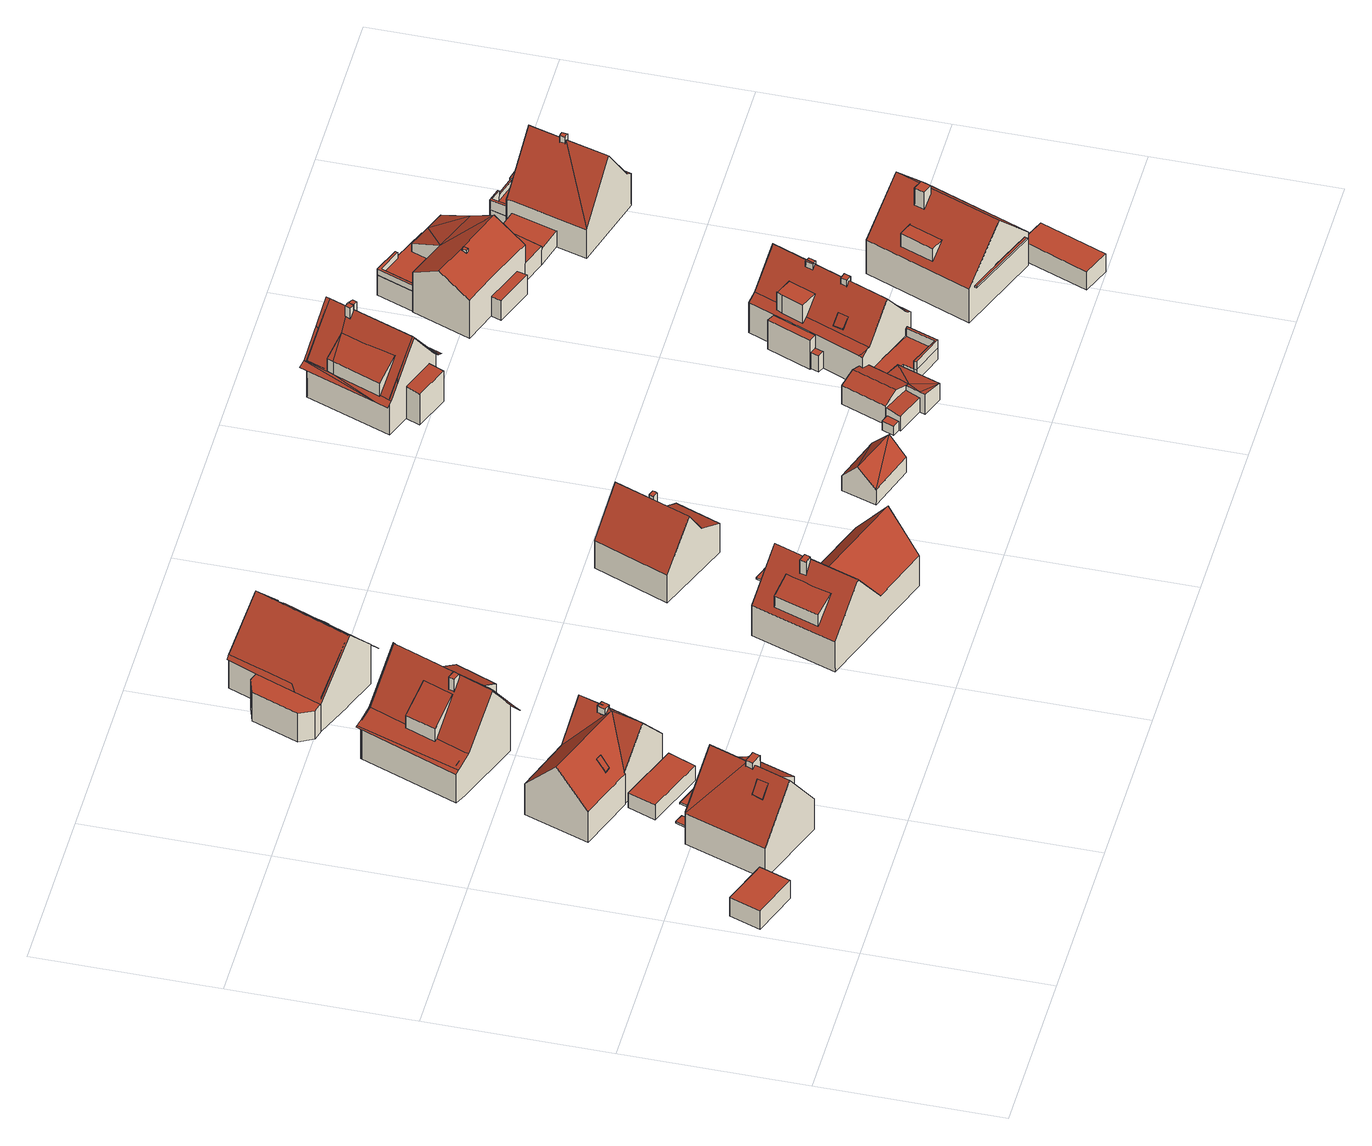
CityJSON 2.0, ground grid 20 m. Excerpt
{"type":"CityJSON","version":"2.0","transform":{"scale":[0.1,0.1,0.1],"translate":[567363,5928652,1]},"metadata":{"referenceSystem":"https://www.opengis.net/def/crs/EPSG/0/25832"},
"CityObjects":{
"building1":{"type":"Building","attributes":{"Grundfläche 2D":"19.415585","Grundhöhe NN":"1.450"},"geometry":[{"type":"Solid","lod":"3","boundaries":[[[[0,1,2,3]],[[4,5,3,2]],[[5,6,0,3]],[[6,7,1,0]],[[7,4,2,1]],[[7,6,5,4]]]],"semantics":{"surfaces":[{"type":"RoofSurface"},{"type":"WallSurface"},{"type":"GroundSurface"}],"values":[[0,1,1,1,1,2]]}}]},
"building2":{"type":"Building","attributes":{"Grundfläche 2D":"83.230578","Grundhöhe NN":"1.410"},"children":["building2-1","building2-2","building2-3","building2-4"],"geometry":[{"type":"MultiSurface","lod":"3","boundaries":[[[8,9,10,11,12,13,14,15,16,17]],[[18,19,20,21,22,23,9,23,24,25,26],[8,27,28,29,30,15,14,31,10,9]],[[32,25,24,23,33]],[[34,33,23,22]],[[8,17,27]],[[16,15,30]],[[30,29,28,27,17,16]],[[26,25,32,35,36]],[[20,19,18,26,36,37]],[[38,33,34,22,21,20,37,39]],[[32,33,38,35]],[[39,37,36,35,38]]],"semantics":{"surfaces":[{"type":"RoofSurface"},{"type":"WallSurface"},{"type":"GroundSurface"}],"values":[0,0,0,0,1,1,1,1,1,1,1,2]}}]},
"building2-1":{"type":"BuildingInstallation","parents":["building2"],"geometry":[{"type":"MultiSurface","lod":"3","boundaries":[[[40,41,42,43,44,45]],[[46,47,41,40,45]],[[43,42,41,47,48]],[[49,46,45,44]],[[48,49,44,43]]],"semantics":{"surfaces":[{"type":"RoofSurface"},{"type":"WallSurface"}],"values":[0,1,1,1,1]}}]},
"building2-2":{"type":"BuildingInstallation","parents":["building2"],"geometry":[{"type":"MultiSurface","lod":"3","boundaries":[[[50,51,52,53,54,55,56]],[[57,58,59,53,52,51]],[[14,13,54,53,59,24]],[[56,55,54,13,12,11]],[[23,50,56,11,10]],[[23,57,51,50]]],"semantics":{"surfaces":[{"type":"RoofSurface"},{"type":"WallSurface"}],"values":[0,1,1,1,1,1]}}]},
"building2-3":{"type":"BuildingInstallation","parents":["building2"],"geometry":[{"type":"MultiSurface","lod":"3","boundaries":[[[60,61,62,63]],[[64,65,62,61]],[[65,66,63,62]],[[66,67,60,63]],[[67,64,61,60]],[[64,67,66,65]]],"semantics":{"surfaces":[{"type":"RoofSurface"},{"type":"WallSurface"},{"type":"OuterCeilingSurface"}],"values":[0,1,1,1,1,2]}}]},
"building2-4":{"type":"BuildingInstallation","parents":["building2"],"geometry":[{"type":"MultiSurface","lod":"3","boundaries":[[[68,69,70,71,72]],[[70,69,73,74]],[[71,70,74,75]],[[76,68,72,71,75,77]],[[69,68,76,73]],[[75,74,73,76,77]]],"semantics":{"surfaces":[{"type":"RoofSurface"},{"type":"WallSurface"},{"type":"OuterCeilingSurface"}],"values":[0,1,1,1,1,2]}}]},
"building3":{"type":"Building","attributes":{"Grundfläche 2D":"22.388179","Grundhöhe NN":"1.533"},"geometry":[{"type":"Solid","lod":"3","boundaries":[[[[78,79,80,81]],[[82,83,81,80]],[[83,84,78,81]],[[84,85,79,78]],[[85,82,80,79]],[[85,84,83,82]]]],"semantics":{"surfaces":[{"type":"RoofSurface"},{"type":"WallSurface"},{"type":"GroundSurface"}],"values":[[0,1,1,1,1,2]]}}]},
"building4":{"type":"Building","attributes":{"Grundfläche 2D":"102.669491","Grundhöhe NN":"1.245"},"children":["building4-1","building4-2"],"geometry":[{"type":"Solid","lod":"3","boundaries":[[[[86,87,88,89,90,91]],[[92,87,86,93,94]],[[95,87,92]],[[96,87,95]],[[90,89,97,96,98,99]],[[89,88,87,96,97]],[[100,96,95]],[[100,101,99,98,96,102,96]],[[93,86,91,103,104]],[[94,93,104,105]],[[92,94,105,106]],[[100,95,92,106,107]],[[101,100,107,108]],[[90,99,101,108,109]],[[91,90,109,103]],[[103,109,108,107,106,105,104]]]],"semantics":{"surfaces":[{"type":"RoofSurface"},{"type":"WallSurface"},{"type":"GroundSurface"}],"values":[[0,0,0,0,0,0,0,0,1,1,1,1,1,1,1,2]]}}]},
"building4-1":{"type":"BuildingInstallation","parents":["building4"],"geometry":[{"type":"MultiSurface","lod":"3","boundaries":[[[110,111,112,113,114,115]],[[116,117,115,114]],[[118,111,110,115,117,119]],[[120,113,112,111,118,121]],[[120,116,114,113]]],"semantics":{"surfaces":[{"type":"RoofSurface"},{"type":"WallSurface"}],"values":[0,1,1,1,1]}}]},
"building4-2":{"type":"BuildingInstallation","parents":["building4"],"geometry":[{"type":"MultiSurface","lod":"3","boundaries":[[[122,123,124,125,126,127,128]],[[129,97,89,88,127,126,125,124]],[[96,128,127,88]],[[96,130,122,128]],[[131,123,122,130,102]],[[98,129,124,123,131]]],"semantics":{"surfaces":[{"type":"RoofSurface"},{"type":"WallSurface"}],"values":[0,1,1,1,1,1]}}]},
"building5":{"type":"Building","attributes":{"Grundfläche 2D":"107.457084","Grundhöhe NN":"1.199"},"children":["building5-1"],"geometry":[{"type":"Solid","lod":"3","boundaries":[[[[132,133,134,135,136,137,138]],[[134,139,140]],[[134,140,135]],[[141,142,143,144,145,146,147,148,149,150,151],[152,153,154,139,134,133,132,138,137,155]],[[156,157,158,159]],[[160,161,162,163,164,165,166,167,168,169,170,171]],[[143,142,141,151,168,167,166,156,159,163,162,161,145,144]],[[155,137,136]],[[154,140,139]],[[154,153,152,155,136,135,140]],[[159,158,164,163]],[[157,156,166,165]],[[165,164,158,157]],[[172,173,174,175,176,177,178,179,180,181]],[[182,167,141,183,174,173,184]],[[185,182,184,186]],[[187,185,186,188]],[[180,179,189,144,162,190,187,188,191]],[[180,191,188,186,184,173,172,181]],[[169,168,167,182,185,187,160,171,170]],[[190,162,161,160,187]],[[161,162,144,145]],[[174,183,141,151,150,149,148,147,146,145,144,189,179,178,177,176,175]],[[167,168,151,141]]]],"semantics":{"surfaces":[{"type":"RoofSurface"},{"type":"WallSurface"},{"type":"GroundSurface"}],"values":[[0,0,0,0,0,0,0,1,1,1,1,1,1,1,1,1,1,1,2,0,0,0,0,0]]}}]},
"building5-1":{"type":"BuildingInstallation","parents":["building5"],"geometry":[{"type":"MultiSurface","lod":"3","boundaries":[[[192,193,194,195]],[[196,197,195,194]],[[195,197,198,192]],[[193,192,198,199]],[[199,196,194,193]]],"semantics":{"surfaces":[{"type":"RoofSurface"},{"type":"WallSurface"}],"values":[0,1,1,1,1]}}]},
"building6":{"type":"Building","attributes":{"Grundfläche 2D":"113.555332","Grundhöhe NN":"1.381"},"children":["building6-1"],"geometry":[{"type":"Solid","lod":"3","boundaries":[[[[200,201,202,203,204,205,206,207]],[[208,209,210,211,201,200,207]],[[212,213,214,215,216,217]],[[205,218,219,220]],[[221,208,207,206,205,220]],[[216,222,223,224,208,221,225,217]],[[218,226,200,227,222,216,228,229,230,231,219]],[[232,212,217,225]],[[213,212,232,233]],[[214,213,233,234]],[[215,214,234,235]],[[216,215,235,228]],[[219,231,230,229,228,235,234,233,232,225,221,220]],[[200,226,218,205,204,203,202,201]],[[200,201,211,210,209,208,224,223,222,227]]]],"semantics":{"surfaces":[{"type":"RoofSurface"},{"type":"WallSurface"},{"type":"GroundSurface"}],"values":[[0,0,0,1,1,1,1,1,1,1,1,1,2,0,0]]}}]},
"building6-1":{"type":"BuildingInstallation","parents":["building6"],"geometry":[{"type":"MultiSurface","lod":"3","boundaries":[[[236,237,238,239]],[[239,238,240,241]],[[236,239,241,242]],[[237,236,242,243]],[[238,237,243,240]]],"semantics":{"surfaces":[{"type":"RoofSurface"},{"type":"WallSurface"}],"values":[0,1,1,1,1]}}]},
"building7":{"type":"Building","attributes":{"Grundfläche 2D":"133.156797","Grundhöhe NN":"1.225"},"children":["building7-1","building7-2","building7-3"],"geometry":[{"type":"Solid","lod":"3","boundaries":[[[[244,245,246,247,248,249,250]],[[251,252,253,254,255,256,257],[258,259,246,245,244,250,249,260]],[[261,262,263,264]],[[261,265,266,262]],[[267,268,256,255,254,253,263,262,266]],[[249,248,260]],[[247,246,259]],[[259,258,260,248,247]],[[265,261,264,269,270]],[[266,265,270,271]],[[267,266,271,272]],[[272,273,257,256,268,267]],[[252,251,257,273,274]],[[264,263,253,252,274,269]],[[274,273,272,271,270,269]]]],"semantics":{"surfaces":[{"type":"RoofSurface"},{"type":"WallSurface"},{"type":"GroundSurface"}],"values":[[0,0,0,0,0,1,1,1,1,1,1,1,1,1,2]]}}]},
"building7-1":{"type":"BuildingInstallation","parents":["building7"],"geometry":[{"type":"MultiSurface","lod":"3","boundaries":[[[275,276,277,278]],[[278,277,279,280]],[[275,278,280,281]],[[276,275,281,282]],[[277,276,282,279]]],"semantics":{"surfaces":[{"type":"RoofSurface"},{"type":"WallSurface"}],"values":[0,1,1,1,1]}}]},
"building7-2":{"type":"BuildingInstallation","parents":["building7"],"geometry":[{"type":"MultiSurface","lod":"3","boundaries":[[[283,284,285,286]],[[287,288,286,285]],[[288,289,283,286]],[[289,290,284,283]],[[290,287,285,284]],[[290,289,288,287]]],"semantics":{"surfaces":[{"type":"RoofSurface"},{"type":"WallSurface"},{"type":"OuterCeilingSurface"}],"values":[0,1,1,1,1,2]}}]},
"building7-3":{"type":"BuildingInstallation","parents":["building7"],"geometry":[{"type":"MultiSurface","lod":"3","boundaries":[[[291,292,293,294]],[[292,291,295,296]],[[293,292,296,297]],[[294,293,297,298]],[[291,294,298,295]],[[296,295,298,297]]],"semantics":{"surfaces":[{"type":"RoofSurface"},{"type":"WallSurface"},{"type":"OuterCeilingSurface"}],"values":[0,1,1,1,1,2]}}]},
"building8":{"type":"Building","attributes":{"Grundfläche 2D":"72.915211","Grundhöhe NN":"1.426"},"children":["building8-1"],"geometry":[{"type":"Solid","lod":"3","boundaries":[[[[299,300,301,302,303]],[[304,305,303,302,301]],[[305,306,307]],[[304,308,309,310,305]],[[303,305,307]],[[305,310,306]],[[308,304,301,300,311,312]],[[309,308,312,313]],[[306,310,309,313,314]],[[307,306,314,315]],[[299,303,307,315,316]],[[300,299,316,311]],[[314,313,312,311,316,315]]]],"semantics":{"surfaces":[{"type":"RoofSurface"},{"type":"WallSurface"},{"type":"GroundSurface"}],"values":[[0,0,0,0,0,1,1,1,1,1,1,1,2]]}}]},
"building8-1":{"type":"BuildingInstallation","parents":["building8"],"geometry":[{"type":"MultiSurface","lod":"3","boundaries":[[[317,318,319,320,321,322]],[[323,320,319,318,324,325]],[[321,320,323,326]],[[327,317,322,321,326,328]],[[318,317,327,324]]],"semantics":{"surfaces":[{"type":"RoofSurface"},{"type":"WallSurface"}],"values":[0,1,1,1,1]}}]},
"building9":{"type":"Building","attributes":{"Grundfläche 2D":"22.422978","Grundhöhe NN":"1.111"},"geometry":[{"type":"Solid","lod":"3","boundaries":[[[[329,330,331]],[[332,331,333]],[[332,333,334]],[[329,331,332]],[[333,331,330,335,336]],[[334,333,336,337]],[[329,332,334,337,338]],[[330,329,338,335]],[[336,335,338,337]]]],"semantics":{"surfaces":[{"type":"RoofSurface"},{"type":"WallSurface"},{"type":"GroundSurface"}],"values":[[0,0,0,0,1,1,1,1,2]]}}]},
"building10":{"type":"Building","attributes":{"Grundfläche 2D":"59.535281","Grundhöhe NN":"1.082"},"children":["building10-1"],"geometry":[{"type":"MultiSurface","lod":"3","boundaries":[[[339,340,341,342,343,344,345,346,347,348]],[[349,350,351,352,353,354,355]],[[356,357,358,359]],[[359,360,356]],[[359,361,362]],[[362,363,359]],[[363,360,359]],[[364,360,363]],[[362,359,358,365,366,367,368,369,370]],[[369,371,372,373,370]],[[374,375,376,377]],[[378,379,351,350,349,355,380,381,377,376]],[[352,351,379,382]],[[383,364,363,362,353,352,382]],[[360,364,383,384]],[[360,384,385,347,356]],[[356,347,346,357]],[[366,345,386,387,367]],[[368,367,387,388]],[[371,369,368,388,389]],[[372,371,389,390]],[[354,353,362,361,362,370,373,372,390,380,355]],[[346,345,366,365,358,357]],[[374,377,381,391]],[[375,374,391,392]],[[376,375,392,378]],[[393,386,345,344,343,342,394,395]],[[348,347,385,396]],[[339,348,396,397]],[[340,339,397,398]],[[341,340,398,399]],[[342,341,399,394]],[[398,397,396,385,384,383,382,379,378,392,391,381,380,390,389,388,387,386,393,395,394,399]]],"semantics":{"surfaces":[{"type":"RoofSurface"},{"type":"WallSurface"},{"type":"GroundSurface"}],"values":[0,0,0,0,0,0,0,0,0,0,0,1,1,1,1,1,1,1,1,1,1,1,1,1,1,1,1,1,1,1,1,1,2]}}]},
"building10-1":{"type":"BuildingInstallation","parents":["building10"],"geometry":[{"type":"MultiSurface","lod":"3","boundaries":[[[400,401,402,403,404,405]],[[342,343,401,400]],[[343,406,402,401]],[[403,402,406,339]],[[339,340,404,403]],[[340,341,405,404]],[[341,342,400,405]]],"semantics":{"surfaces":[{"type":"RoofSurface"},{"type":"WallSurface"}],"values":[0,1,1,1,1,1,1]}}]},
"building11":{"type":"Building","attributes":{"Grundfläche 2D":"88.442475","Grundhöhe NN":"1.414"},"children":["building11-1"],"geometry":[{"type":"MultiSurface","lod":"3","boundaries":[[[407,408,409,410,411,412,413]],[[410,409,414]],[[415,416,417,418,419,420]],[[418,421,419]],[[422,419,421]],[[408,407,413,423,416,415,424,425,426,427,428,409,429,409]],[[430,409,428,431,432,421,418]],[[433,434,435,432,431,428,436,427,426,425,437]],[[438,434,433,437,439,440]],[[435,434,438,441]],[[436,428,427]],[[440,441,438]],[[442,443,444,445,446]],[[417,416,423,413,412,411]],[[414,409,430]],[[410,414,430,418]],[[418,417,411,410]],[[447,448,442,446]],[[443,442,448,449]],[[449,450,444,443]],[[445,444,450,451,452,453,454,433,455,426,456,457,458,447,446]],[[438,454,453,459]],[[459,460,438]],[[434,460,459,461]],[[462,431,463,434,461,464]],[[457,462,464,458]],[[448,447,458,464,461,459,453,452,451,450,449]],[[419,418,416,415,420]],[[421,432,431,462,418]],[[462,457,418]],[[416,418,457,456,426,425,424,415]],[[455,433,437,425,426]],[[454,438,440,439,437,433]],[[435,441,438,460,434]],[[463,431,432,435,434]]],"semantics":{"surfaces":[{"type":"RoofSurface"},{"type":"WallSurface"},{"type":"GroundSurface"}],"values":[0,0,0,0,0,0,0,0,0,0,0,0,0,1,1,1,1,1,1,1,1,1,1,1,1,1,2,0,0,0,0,0,0,0,0]}}]},
"building11-1":{"type":"BuildingInstallation","parents":["building11"],"geometry":[{"type":"MultiSurface","lod":"3","boundaries":[[[465,466,467,468]],[[469,467,466]],[[467,469,470,471]],[[465,468,472,473]],[[473,429,466,465]],[[469,466,429,427]],[[427,474,470,469]],[[474,436,471,470]],[[468,467,471,436,428,472]]],"semantics":{"surfaces":[{"type":"RoofSurface"},{"type":"WallSurface"}],"values":[0,0,0,1,1,1,1,1,1]}}]},
"building12":{"type":"Building","attributes":{"Grundfläche 2D":"119.380064","Grundhöhe NN":"1.230"},"children":["building12-1","building12-2","building12-3","building12-4"],"geometry":[{"type":"Solid","lod":"3","boundaries":[[[[475,476,477]],[[478,476,475]],[[479,476,478]],[[480,481,482,483,484,479,478,485]],[[486,487,488,489,490,491,492],[493,492,493,494]],[[495,496,489]],[[496,490,489]],[[485,486,492,491,490,484,483,482,481,480]],[[497,498,499,500]],[[501,502,503,504]],[[499,498,505,506]],[[500,499,506,507]],[[504,503,497,500,507,508]],[[501,504,508,509]],[[502,501,509,510]],[[475,477,511,512]],[[487,486,485,478,475,512,513]],[[498,497,503,502,510,514,495,489,488,487,513,505]],[[477,476,479,484,490,496,495,514,515,516,517,518,511]],[[506,505,513,512,511,518,517,516,515,514,510,509,508,507]]]],"semantics":{"surfaces":[{"type":"RoofSurface"},{"type":"WallSurface"},{"type":"GroundSurface"}],"values":[[0,0,0,0,0,0,0,0,0,0,1,1,1,1,1,1,1,1,1,2]]}}]},
"building12-1":{"type":"BuildingInstallation","parents":["building12"],"geometry":[{"type":"MultiSurface","lod":"3","boundaries":[[[519,520,521,522]],[[520,519,523,524]],[[522,521,525,526]],[[519,522,526,523]],[[521,520,524,525]]],"semantics":{"surfaces":[{"type":"RoofSurface"},{"type":"WallSurface"}],"values":[0,1,1,1,1]}}]},
"building12-2":{"type":"BuildingInstallation","parents":["building12"],"geometry":[{"type":"MultiSurface","lod":"3","boundaries":[[[527,528,529,530,531,532,533]],[[534,529,528,535]],[[534,482,536,531,530,529]],[[536,537,538,533,532,531]],[[538,483,535,528,527,533]]],"semantics":{"surfaces":[{"type":"RoofSurface"},{"type":"WallSurface"}],"values":[0,1,1,1,1]}}]},
"building12-3":{"type":"BuildingInstallation","parents":["building12"],"geometry":[{"type":"MultiSurface","lod":"3","boundaries":[[[539,540,541,542,543,544,545]],[[544,543,546,491]],[[494,547,541,540,539,548,492]],[[547,493,542,541]],[[543,542,493,546]]],"semantics":{"surfaces":[{"type":"RoofSurface"},{"type":"WallSurface"}],"values":[0,1,1,1,1]}}]},
"building12-4":{"type":"BuildingInstallation","parents":["building12"],"geometry":[{"type":"MultiSurface","lod":"3","boundaries":[[[549,550,551,552,553,554]],[[550,549,555,556]],[[556,480,557,552,551,550]],[[553,552,557,558]],[[558,481,555,549,554,553]]],"semantics":{"surfaces":[{"type":"RoofSurface"},{"type":"WallSurface"}],"values":[0,1,1,1,1]}}]},
"building13":{"type":"Building","attributes":{"Grundfläche 2D":"111.266444","Grundhöhe NN":"1.318"},"children":["building13-1","building13-2"],"geometry":[{"type":"Solid","lod":"3","boundaries":[[[[559,560,561,562,563,564,565,566,567]],[[568,569,570]],[[568,571,572,573,574,575,576]],[[576,577,568]],[[577,569,568]],[[578,576,575,574,579,580,581]],[[582,569,577]],[[583,584,585,586]],[[563,562,587,588]],[[564,563,588,589]],[[565,564,589,590]],[[566,565,590,591]],[[567,566,591,592]],[[570,561,560,568]],[[567,592,593,573,572,571,568,560,559]],[[579,574,573,593,594]],[[585,595,596,578,581,580,579,594,597,586]],[[582,577,576,578,596,598]],[[562,561,570,569,582,598,587]],[[583,586,597,599]],[[584,583,599,600]],[[585,584,600,595]],[[598,596,595,600,599,597,594,593,592,591,590,589,588,587]]]],"semantics":{"surfaces":[{"type":"RoofSurface"},{"type":"WallSurface"},{"type":"GroundSurface"}],"values":[[0,0,0,0,0,0,0,0,1,1,1,1,1,1,1,1,1,1,1,1,1,1,2]]}}]},
"building13-1":{"type":"BuildingInstallation","parents":["building13"],"geometry":[{"type":"MultiSurface","lod":"3","boundaries":[[[601,602,603,604,605,606]],[[601,567,559,602]],[[559,607,603,602]],[[604,603,607,608]],[[608,564,565,605,604]],[[565,566,606,605]],[[566,567,601,606]]],"semantics":{"surfaces":[{"type":"RoofSurface"},{"type":"WallSurface"}],"values":[0,1,1,1,1,1,1]}}]},
"building13-2":{"type":"BuildingInstallation","parents":["building13"],"geometry":[{"type":"MultiSurface","lod":"3","boundaries":[[[609,610,611,612]],[[611,613,614,612]],[[614,615,609,612]],[[610,609,615,616]],[[611,610,616,613]]],"semantics":{"surfaces":[{"type":"RoofSurface"},{"type":"WallSurface"}],"values":[0,1,1,1,1]}}]},
"building14":{"type":"Building","attributes":{"Grundfläche 2D":"25.055524","Grundhöhe NN":"1.485"},"geometry":[{"type":"Solid","lod":"3","boundaries":[[[[617,618,619,620]],[[621,622,620,619]],[[622,623,617,620]],[[623,624,618,617]],[[624,621,619,618]],[[624,623,622,621]]]],"semantics":{"surfaces":[{"type":"RoofSurface"},{"type":"WallSurface"},{"type":"GroundSurface"}],"values":[[0,1,1,1,1,2]]}}]},
"building15":{"type":"Building","attributes":{"Grundfläche 2D":"127.808374","Grundhöhe NN":"1.448"},"children":["building15-1","building15-2","building15-3"],"geometry":[{"type":"Solid","lod":"3","boundaries":[[[[625,626,627,628]],[[627,626,629,630,631]],[[629,626,625,632,633]],[[630,629,633,634]],[[631,630,634,635]],[[628,627,631,635,636]],[[625,628,636,632]],[[635,634,633,632,636]]]],"semantics":{"surfaces":[{"type":"RoofSurface"},{"type":"WallSurface"},{"type":"GroundSurface"}],"values":[[0,0,1,1,1,1,1,2]]}}]},
"building15-1":{"type":"BuildingInstallation","parents":["building15"],"geometry":[{"type":"MultiSurface","lod":"3","boundaries":[[[637,638,639,640]],[[641,642,640,639]],[[637,640,642,643]],[[643,644,638,637]],[[639,638,644,641]]],"semantics":{"surfaces":[{"type":"RoofSurface"},{"type":"WallSurface"}],"values":[0,1,1,1,1]}}]},
"building15-2":{"type":"BuildingInstallation","parents":["building15"],"geometry":[{"type":"MultiSurface","lod":"3","boundaries":[[[645,646,647,648]],[[647,646,649]],[[645,648,650]],[[646,645,650,649]]],"semantics":{"surfaces":[{"type":"RoofSurface"},{"type":"WallSurface"}],"values":[0,1,1,1]}}]},
"building15-3":{"type":"BuildingInstallation","parents":["building15"],"geometry":[{"type":"MultiSurface","lod":"3","boundaries":[[[651,652,653,654]],[[651,655,656,652]],[[653,652,656,657]],[[654,653,657,658]],[[651,654,658,655]],[[656,655,658,657]]],"semantics":{"surfaces":[{"type":"RoofSurface"},{"type":"WallSurface"},{"type":"OuterCeilingSurface"}],"values":[0,1,1,1,1,2]}}]},
"building16":{"type":"Building","attributes":{"Grundfläche 2D":"33.532908","Grundhöhe NN":"1.369"},"geometry":[{"type":"Solid","lod":"3","boundaries":[[[[659,660,661,662]],[[663,664,665,666]],[[662,661,667,668]],[[660,659,669,670]],[[661,660,670,667]],[[664,663,671,672]],[[664,672,669,659,665]],[[673,666,665,659,662,668]],[[663,666,673,671]],[[667,670,669,672,671,673,668]]]],"semantics":{"surfaces":[{"type":"RoofSurface"},{"type":"WallSurface"},{"type":"GroundSurface"}],"values":[[0,0,1,1,1,1,1,1,1,2]]}}]},
"building17":{"type":"Building","attributes":{"Grundfläche 2D":"98.867587","Grundhöhe NN":"1.420"},"children":["building17-1","building17-2","building17-3"],"geometry":[{"type":"Solid","lod":"3","boundaries":[[[[674,675,676,677]],[[678,679,674]],[[674,679,675]],[[680,681,678]],[[681,679,678]],[[682,683,675,684]],[[685,686,685,687]],[[687,685,686,683,688]],[[689,690,676,675,683,686]],[[691,692,693,689,686,685,687,694,695]],[[693,690,689]],[[696,697,698,699,700,701,702,703]],[[704,705,706,707]],[[708,709,710,711]],[[675,679,684]],[[712,713,707,706]],[[704,707,713,714]],[[703,702,701,705,704,714,715]],[[711,674,677,716,717,708]],[[718,680,678,674,711,710,719]],[[681,680,718,720]],[[684,679,681,720,721]],[[682,684,721,722]],[[705,701,700,699,698,723,724,691,695,694,687,688,683,682,722,712,706]],[[693,692,691,724,725]],[[677,676,690,693,725,716]],[[709,708,717,726]],[[710,709,726,719]],[[727,697,696,703,715,728]],[[698,697,727,723]],[[713,712,722,721,720,718,719,726,717,716,725,724,723,727,728,715,714]]]],"semantics":{"surfaces":[{"type":"RoofSurface"},{"type":"WallSurface"},{"type":"GroundSurface"}],"values":[[0,0,0,0,0,0,0,0,0,0,0,0,0,0,1,1,1,1,1,1,1,1,1,1,1,1,1,1,1,1,2]]}}]},
"building17-1":{"type":"BuildingInstallation","parents":["building17"],"geometry":[{"type":"MultiSurface","lod":"3","boundaries":[[[729,730,731,732,733,734,735]],[[736,732,731,730,737,689]],[[738,733,732,736]],[[685,735,734,733,738,686]],[[729,735,685,739]],[[730,729,739,737]]],"semantics":{"surfaces":[{"type":"RoofSurface"},{"type":"WallSurface"}],"values":[0,1,1,1,1,1]}}]},
"building17-2":{"type":"BuildingInstallation","parents":["building17"],"geometry":[{"type":"MultiSurface","lod":"3","boundaries":[[[740,741,742,743]],[[740,743,744,702]],[[703,741,740,702]],[[703,696,742,741]]],"semantics":{"surfaces":[{"type":"RoofSurface"},{"type":"WallSurface"}],"values":[0,1,1,1]}}]},
"building17-3":{"type":"BuildingInstallation","parents":["building17"],"geometry":[{"type":"MultiSurface","lod":"3","boundaries":[[[745,746,747,748,749,750]],[[699,748,747,698]],[[699,751,749,748]],[[744,743,750,749,751]],[[743,742,745,750]],[[697,746,745,742,696]],[[697,698,747,746]]],"semantics":{"surfaces":[{"type":"RoofSurface"},{"type":"WallSurface"}],"values":[0,1,1,1,1,1,1]}}]}
},
"vertices":[
[59,86,28],[71,120,28],[20,138,29],[8,104,29],[20,138,4],[8,104,4],[59,86,4],[71,120,4],
[156,168,90],[150,151,90],[148,146,90],[149,146,89],[146,139,89],[146,138,89],[145,138,90],[138,118,90],[166,108,68],[183,159,68],[170,106,45],[188,157,45],[195,177,45],[163,188,90],[154,191,103],[139,149,103],[136,141,103],[122,102,103],[163,87,45],[183,159,51],[182,156,51],[167,111,51],[166,108,51],[146,140,90],[81,117,45],[112,206,45],[113,206,46],[81,117,4],[163,87,4],[195,177,4],[112,206,4],[113,206,4],
[119,138,85],[117,139,81],[116,136,81],[112,127,81],[122,124,94],[126,136,94],[126,136,93],[117,139,80],[112,127,80],[122,124,93],
[139,149,107],[136,150,107],[135,147,107],[133,142,107],[146,138,107],[146,139,107],[149,146,107],[136,150,99],[135,147,99],[133,142,99],
[117,217,27],[113,206,27],[123,202,27],[127,213,27],[113,206,25],[123,202,25],[127,213,25],[117,217,25],
[123,202,44],[163,188,44],[168,200,44],[127,215,44],[127,213,44],[163,188,42],[168,200,42],[127,215,42],[123,202,42],[127,213,42],
[203,218,25],[215,248,25],[149,273,25],[138,243,25],[149,273,5],[138,243,5],[203,218,5],[215,248,5],
[106,336,84],[199,302,84],[197,308,79],[197,309,78],[182,349,43],[118,371,43],[156,279,44],[93,300,43],[156,278,43],[188,268,85],[202,306,85],[198,313,78],[205,315,85],[213,339,85],[222,256,43],[247,327,43],[205,308,82],[118,371,2],[93,300,2],[156,278,2],[156,279,2],[222,256,2],[247,327,2],[182,349,2],
[141,295,57],[141,294,55],[144,293,55],[148,292,55],[152,302,67],[145,304,67],[152,302,66],[145,304,66],[141,294,54],[141,295,56],[148,292,54],[144,293,54],
[204,306,87],[207,314,87],[200,317,87],[198,313,87],[197,309,87],[197,308,87],[202,306,87],[200,317,78],[204,306,82],[207,314,82],
[197,447,94],[195,443,94],[192,436,94],[220,426,75],[238,470,75],[210,481,94],[203,462,94],[192,435,94],[220,425,75],[211,527,115],[184,458,115],[182,452,115],[170,420,115],[168,416,115],[203,403,65],[214,399,50],[224,423,50],[242,469,50],[258,510,50],[212,528,115],[237,468,55],[220,426,55],[220,425,55],[238,470,55],[183,490,98],[154,501,75],[141,468,75],[170,457,98],[116,436,53],[130,431,60],[131,435,60],[144,467,60],[141,468,58],[154,501,58],[156,500,60],[173,542,60],[173,543,60],[160,548,53],[152,551,50],[108,439,50],[214,431,2],[247,513,2],[247,513,65],[234,483,65],[228,466,65],[214,431,65],[214,430,65],[205,407,65],[205,407,2],[214,430,2],[159,547,53],[212,527,113],[159,547,2],[159,548,53],[159,548,2],[118,441,53],[118,441,2],[201,408,70],[131,435,59],[131,435,2],
[180,453,117],[183,459,117],[174,462,117],[172,456,117],[174,462,100],[172,456,100],[180,453,113],[183,459,112],
[228,578,100],[228,576,100],[264,562,57],[274,558,45],[316,664,45],[305,668,57],[305,668,58],[269,682,100],[226,699,49],[223,700,45],[210,668,45],[181,594,45],[203,671,42],[185,665,42],[166,614,42],[174,598,42],[186,595,42],[214,667,42],[265,564,57],[265,564,4],[305,668,4],[226,699,4],[186,595,50],[212,661,49],[215,669,49],[214,667,4],[229,578,100],[227,578,99],[186,595,4],[227,578,4],[228,578,4],[229,578,4],[203,671,4],[185,665,4],[166,614,4],[174,598,4],
[280,617,63],[272,620,73],[270,613,73],[278,610,63],[270,613,72],[278,610,62],[280,617,62],[272,620,72],
[437,166,76],[440,176,76],[443,184,76],[423,191,63],[406,142,63],[426,134,76],[432,154,76],[418,192,42],[394,122,42],[432,108,95],[450,160,95],[452,167,95],[464,201,95],[426,215,42],[422,189,48],[423,191,48],[406,142,48],[549,106,90],[448,142,90],[470,94,42],[536,71,42],[561,142,42],[495,166,42],[502,188,42],[486,193,65],[536,71,2],[561,142,2],[495,166,2],[502,188,2],[426,215,2],[394,122,2],
[442,170,99],[440,163,99],[449,161,99],[451,167,99],[449,161,94],[451,167,93],[442,170,81],[440,163,81],
[496,205,24],[491,207,24],[486,193,24],[491,192,24],[486,193,22],[491,192,22],[496,205,22],[491,207,22],
[486,193,43],[492,211,43],[466,220,43],[460,203,43],[486,193,41],[492,211,41],[466,220,41],[460,203,41],
[483,389,41],[450,307,41],[484,293,93],[500,334,93],[516,376,93],[505,285,60],[523,335,60],[536,330,41],[550,363,41],[534,274,43],[553,323,43],[536,330,52],[450,307,4],[534,274,4],[553,323,4],[536,330,4],[550,363,4],[483,389,4],
[509,336,96],[503,338,96],[501,334,96],[501,333,96],[507,331,96],[508,334,96],[501,333,92],[503,338,91],[501,334,92],[507,331,82],[509,336,81],[508,334,81],
[642,141,21],[695,123,21],[702,142,42],[648,161,42],[708,161,21],[654,179,21],[695,123,1],[708,161,1],[654,179,1],[642,141,1],
[828,148,16],[827,145,16],[863,132,16],[875,166,16],[873,167,16],[813,190,16],[813,191,16],[805,170,16],[823,163,16],[832,160,16],[759,158,22],[753,145,21],[753,143,20],[784,131,20],[790,147,22],[776,153,22],[759,159,22],[823,163,23],[805,170,25],[799,155,26],[795,145,26],[806,116,23],[792,146,27],[790,147,28],[784,131,28],[782,125,28],[805,170,26],[813,191,26],[804,194,29],[806,198,29],[795,202,33],[776,153,33],[777,209,26],[758,160,26],[759,159,27],[750,161,13],[745,148,13],[753,145,13],[759,158,13],[753,145,1],[753,143,1],[759,159,1],[759,158,1],[784,131,1],[782,125,1],[806,116,1],[823,163,1],[813,191,1],[804,194,1],[806,198,1],[777,209,1],[758,160,1],[750,161,1],[745,148,1],[813,190,1],[875,166,1],[873,167,1],[832,160,1],[828,148,1],[827,145,1],[863,132,1],
[875,166,27],[873,167,27],[861,135,27],[828,148,27],[827,145,27],[863,132,27],[861,135,16],
[661,663,85],[661,664,85],[672,693,85],[646,695,69],[626,643,69],[627,642,70],[651,633,86],[649,702,69],[622,630,52],[627,642,52],[626,643,51],[646,695,52],[620,645,48],[615,632,48],[659,728,52],[652,731,48],[634,640,62],[650,620,91],[660,616,106],[661,618,106],[686,684,106],[688,690,106],[685,684,106],[649,702,52],[696,711,106],[697,715,106],[699,605,52],[734,697,52],[735,700,52],[693,687,98],[698,601,52],[729,678,51],[705,599,48],[706,602,48],[742,698,48],[645,607,45],[684,592,45],[689,608,47],[661,618,47],[651,622,47],[651,622,4],[645,607,4],[684,592,4],[689,608,4],[697,605,4],[699,605,4],[701,604,4],[701,604,50],[697,605,54],[625,632,54],[624,632,53],[624,632,4],[735,697,4],[735,697,51],[734,697,4],[658,725,53],[730,699,58],[658,725,4],
[680,686,112],[685,684,112],[688,690,112],[682,692,112],[686,684,112],[691,682,112],[693,687,112],[682,692,99],[680,686,98],[691,682,98],
[933,293,42],[875,166,47],[881,164,42],[924,296,49],[873,167,49],[879,268,90],[876,260,90],[863,229,90],[860,222,90],[843,179,90],[895,308,90],[865,319,49],[856,323,42],[833,264,42],[806,198,42],[813,190,49],[842,261,49],[854,291,49],[846,287,45],[849,292,45],[804,194,42],[813,191,48],[826,248,41],[845,295,41],[837,299,41],[818,251,41],[816,242,24],[823,239,24],[826,248,24],[819,251,24],[845,295,2],[837,299,2],[818,251,2],[819,251,2],[816,242,2],[823,239,2],[881,164,2],[933,293,2],[856,323,2],[804,194,2],[813,191,2],[813,190,2],[873,167,2],[875,166,2],
[832,231,53],[828,220,54],[836,217,64],[840,228,64],[832,231,52],[828,220,53],[836,217,63],[840,228,63],
[860,222,93],[863,221,93],[866,228,93],[863,229,93],[859,230,93],[857,224,93],[856,223,93],[866,228,86],[863,221,86],[859,230,85],[857,224,85],[856,223,85],
[868,285,69],[849,292,69],[849,293,69],[846,287,69],[836,263,69],[856,255,69],[864,275,69],[836,263,45],[849,293,45],[864,286,64],
[877,260,93],[880,268,93],[879,268,93],[875,270,93],[872,262,93],[876,260,93],[877,260,88],[880,268,88],[875,270,85],[872,262,85],
[808,652,30],[850,636,30],[862,668,30],[888,658,30],[891,665,30],[850,681,30],[850,682,30],[821,693,30],[806,653,30],[850,636,56],[888,658,41],[862,668,41],[808,652,56],[806,653,56],[805,653,56],[794,624,74],[831,610,74],[887,590,74],[896,616,59],[873,555,54],[781,589,54],[818,576,54],[860,560,54],[909,650,41],[814,565,29],[857,549,29],[860,560,29],[818,576,29],[888,658,3],[891,665,3],[850,681,3],[850,682,3],[821,693,3],[806,653,3],[805,653,3],[781,589,3],[860,560,3],[873,555,3],[818,576,3],[909,650,3],[814,565,3],[857,549,3],
[806,653,38],[808,652,38],[822,689,38],[849,679,38],[850,682,38],[821,693,38],[822,689,30],[849,679,30],
[832,603,75],[834,608,75],[830,609,75],[829,604,75],[830,609,73],[829,604,71],[832,603,71],[834,608,73],
[1021,85,30],[993,12,29],[1023,0,29],[1051,73,30],[1023,0,5],[1051,73,5],[1021,85,5],[993,12,5],
[919,114,49],[967,95,103],[1012,211,103],[965,230,49],[1015,77,49],[1060,192,49],[1060,193,49],[919,114,4],[1015,77,4],[1060,192,4],[1060,193,4],[965,230,4],
[997,182,110],[986,186,110],[982,175,110],[993,171,110],[982,175,87],[993,171,99],[997,182,99],[986,186,87],
[957,193,73],[943,157,73],[958,151,73],[973,187,73],[943,157,56],[957,193,55],
[1008,79,48],[927,111,48],[926,108,48],[1007,76,48],[1008,79,46],[927,111,46],[926,108,46],[1007,76,46],
[901,545,25],[931,537,25],[945,586,26],[919,593,26],[896,616,29],[873,555,29],[901,545,29],[924,606,29],[945,586,4],[919,593,4],[901,545,4],[931,537,4],[896,616,4],[873,555,4],[924,606,4],
[1019,524,47],[1019,555,53],[999,482,53],[1007,480,47],[1028,522,42],[1026,554,48],[1030,521,40],[1038,551,40],[1031,568,42],[1006,575,79],[1026,554,42],[979,545,106],[979,544,106],[989,580,106],[991,579,103],[977,539,106],[964,492,106],[946,592,42],[945,586,42],[921,504,42],[952,590,50],[949,591,47],[970,607,16],[955,611,16],[949,591,16],[952,590,16],[989,580,16],[991,579,16],[996,598,16],[996,600,16],[996,601,24],[991,579,24],[1006,575,24],[1012,597,24],[1013,500,38],[1021,498,38],[1028,522,38],[1019,524,38],[1006,575,4],[1012,597,4],[996,601,4],[996,600,4],[1007,480,4],[1013,500,4],[1030,521,4],[1028,522,4],[1038,551,4],[1026,554,4],[1031,568,4],[949,591,4],[946,592,4],[921,504,4],[1021,498,4],[955,611,4],[970,607,4],
[976,545,111],[975,539,111],[977,539,111],[980,538,111],[981,544,111],[979,544,111],[979,545,111],[980,538,102],[975,539,102],[981,544,102],[976,545,102],
[996,598,23],[996,600,23],[970,607,23],[970,605,23],[970,605,16],
[970,607,29],[955,611,29],[949,591,29],[952,590,29],[957,609,29],[970,605,29],[957,609,16]
]}
